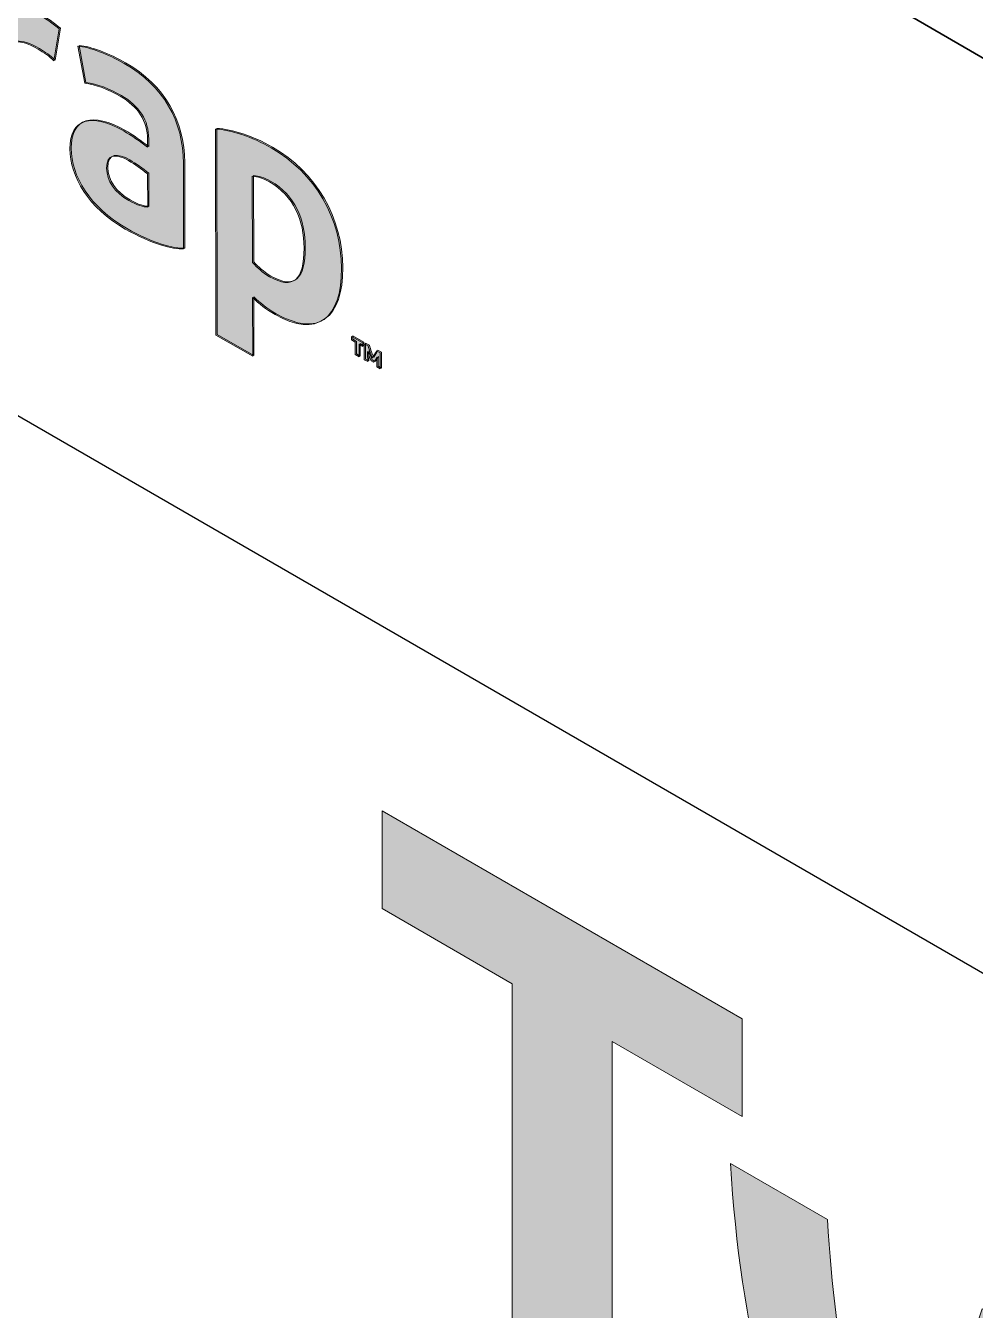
# Model space of a CAD drawing. Header units: inches. Extents: x -17.6 to 82.3, y -15.1 to 23.2.
# Drawn here: x 70.075 to 70.445, y 9.681 to 10.182 of the extents above; entities that cross this region are included whole.
import ezdxf

# ---------------------------------------------------------------- set-up
doc = ezdxf.new("R2010")
doc.units = ezdxf.units.IN
doc.header["$MEASUREMENT"] = 0
for name, color, linetype, lineweight in [('G-ANNO-TTLB', 7, 'Continuous', 0), ('TYVEK', 7, 'Continuous', 0), ('X-REF - TRACED', 7, 'Continuous', 0)]:
    doc.layers.add(name, color=color, linetype=linetype, lineweight=lineweight)

# ---------------------------------------------------------------- blocks, each defined once
blk = doc.blocks.new('Block_237')
at = {"layer": 'TYVEK', "true_color": 0x000000, "transparency": 33554687}
h = blk.add_hatch(color=18, dxfattribs=at)
h.dxf.hatch_style = 2
edge = h.paths.add_edge_path()
edge.add_spline(control_points=[(70.07913, 10.18725), (70.08289, 10.18509), (70.08645, 10.18257), (70.08854, 10.18077), (70.08854, 10.18077), (70.08648, 10.16836), (70.08648, 10.16836), (70.0847, 10.1701), (70.08251, 10.1716), (70.08032, 10.17286), (70.07645, 10.17508), (70.07384, 10.17573), (70.07165, 10.17579), (70.07165, 10.17579), (70.07177, 10.12858), (70.07177, 10.12858), (70.07177, 10.12858), (70.05736, 10.13686), (70.05736, 10.13686), (70.05736, 10.13686), (70.05722, 10.19454), (70.05722, 10.19454), (70.06285, 10.19455), (70.07161, 10.19156), (70.07913, 10.18725)], knot_values=[0, 0, 0, 0, 1, 1, 1, 2, 2, 2, 3, 3, 3, 4, 4, 4, 5, 5, 5, 6, 6, 6, 7, 7, 7, 8, 8, 8, 8], degree=3, periodic=0)
h = blk.add_hatch(color=18, dxfattribs=at)
h.dxf.hatch_style = 2
edge = h.paths.add_edge_path()
edge.add_spline(control_points=[(70.12302, 10.11131), (70.12302, 10.11131), (70.12299, 10.12419), (70.12299, 10.12419), (70.12058, 10.12617), (70.11807, 10.12797), (70.11557, 10.12941), (70.11076, 10.13217), (70.10701, 10.13216), (70.10702, 10.1265), (70.10704, 10.12144), (70.11018, 10.117), (70.11571, 10.11382), (70.11884, 10.11202), (70.12145, 10.11124), (70.12302, 10.11131)], knot_values=[0, 0, 0, 0, 1, 1, 1, 2, 2, 2, 3, 3, 3, 4, 4, 4, 5, 5, 5, 5], degree=3, periodic=0)
edge = h.paths.add_edge_path()
edge.add_spline(control_points=[(70.11428, 10.10274), (70.09997, 10.11095), (70.09274, 10.12316), (70.09272, 10.13399), (70.09269, 10.14592), (70.10113, 10.14804), (70.11366, 10.14097), (70.11659, 10.13929), (70.12035, 10.13665), (70.12296, 10.13467), (70.12296, 10.13467), (70.12295, 10.13756), (70.12295, 10.13756), (70.12293, 10.14491), (70.11927, 10.1505), (70.11227, 10.15451), (70.10768, 10.15715), (70.10277, 10.15913), (70.09849, 10.15954), (70.09849, 10.15954), (70.09585, 10.17404), (70.09585, 10.17404), (70.10034, 10.17363), (70.10754, 10.17094), (70.11391, 10.16728), (70.12926, 10.15847), (70.13691, 10.1447), (70.13695, 10.12844), (70.13695, 10.12844), (70.13703, 10.09496), (70.13703, 10.09496), (70.13276, 10.09489), (70.12472, 10.09674), (70.11428, 10.10274)], knot_values=[0, 0, 0, 0, 1, 1, 1, 2, 2, 2, 3, 3, 3, 4, 4, 4, 5, 5, 5, 6, 6, 6, 7, 7, 7, 8, 8, 8, 9, 9, 9, 10, 10, 10, 11, 11, 11, 11], degree=3, periodic=0)
h = blk.add_hatch(color=18, dxfattribs=at)
h.dxf.hatch_style = 2
edge = h.paths.add_edge_path()
edge.add_spline(control_points=[(70.17053, 10.08415), (70.17973, 10.07887), (70.18399, 10.08292), (70.18396, 10.09532), (70.18393, 10.10616), (70.17995, 10.11566), (70.17044, 10.12112), (70.16783, 10.12262), (70.16595, 10.12309), (70.16376, 10.12339), (70.16376, 10.12339), (70.16385, 10.08967), (70.16385, 10.08967), (70.16583, 10.08757), (70.16751, 10.08589), (70.17053, 10.08415)], knot_values=[0, 0, 0, 0, 1, 1, 1, 2, 2, 2, 3, 3, 3, 4, 4, 4, 5, 5, 5, 5], degree=3, periodic=0)
edge = h.paths.add_edge_path()
edge.add_spline(control_points=[(70.17266, 10.06946), (70.169, 10.07156), (70.16649, 10.07348), (70.16388, 10.07606), (70.16388, 10.07606), (70.16394, 10.05318), (70.16394, 10.05318), (70.16394, 10.05318), (70.14963, 10.0614), (70.14963, 10.0614), (70.14963, 10.0614), (70.14943, 10.14172), (70.14943, 10.14172), (70.15538, 10.14143), (70.16373, 10.13868), (70.17114, 10.13443), (70.18827, 10.12459), (70.19853, 10.10668), (70.19858, 10.08741), (70.19863, 10.06766), (70.18895, 10.06011), (70.17266, 10.06946)], knot_values=[0, 0, 0, 0, 1, 1, 1, 2, 2, 2, 3, 3, 3, 4, 4, 4, 5, 5, 5, 6, 6, 6, 7, 7, 7, 7], degree=3, periodic=0)
h = blk.add_hatch(color=18, dxfattribs=at)
h.dxf.hatch_style = 2
edge = h.paths.add_edge_path()
edge.add_spline(control_points=[(70.20892, 10.05714), (70.20946, 10.05537), (70.20996, 10.05402), (70.2106, 10.05257), (70.21121, 10.0533), (70.21164, 10.05411), (70.21216, 10.05529), (70.21216, 10.05529), (70.21366, 10.05443), (70.21366, 10.05443), (70.21366, 10.05443), (70.21368, 10.0482), (70.21368, 10.0482), (70.21368, 10.0482), (70.21237, 10.04895), (70.21237, 10.04895), (70.21237, 10.04895), (70.21236, 10.05182), (70.21236, 10.05182), (70.21236, 10.05182), (70.21242, 10.05275), (70.21242, 10.05275), (70.212, 10.05206), (70.2115, 10.05136), (70.21107, 10.05083), (70.21107, 10.05083), (70.21007, 10.05141), (70.21007, 10.05141), (70.20961, 10.05247), (70.20911, 10.05376), (70.20867, 10.05496), (70.20867, 10.05496), (70.20874, 10.0539), (70.20874, 10.0539), (70.20874, 10.0539), (70.20874, 10.05103), (70.20874, 10.05103), (70.20874, 10.05103), (70.20744, 10.05178), (70.20744, 10.05178), (70.20744, 10.05178), (70.20742, 10.05801), (70.20742, 10.05801), (70.20742, 10.05801), (70.20892, 10.05714), (70.20892, 10.05714)], knot_values=[0, 0, 0, 0, 1, 1, 1, 2, 2, 2, 3, 3, 3, 4, 4, 4, 5, 5, 5, 6, 6, 6, 7, 7, 7, 8, 8, 8, 9, 9, 9, 10, 10, 10, 11, 11, 11, 12, 12, 12, 13, 13, 13, 14, 14, 14, 15, 15, 15, 15], degree=3, periodic=0)
edge = h.paths.add_edge_path()
edge.add_spline(control_points=[(70.20392, 10.05864), (70.20392, 10.05864), (70.20246, 10.05948), (70.20246, 10.05948), (70.20246, 10.05948), (70.20246, 10.06086), (70.20246, 10.06086), (70.20246, 10.06086), (70.20682, 10.05835), (70.20682, 10.05835), (70.20682, 10.05835), (70.20683, 10.05697), (70.20683, 10.05697), (70.20683, 10.05697), (70.20537, 10.05781), (70.20537, 10.05781), (70.20537, 10.05781), (70.20538, 10.05296), (70.20538, 10.05296), (70.20538, 10.05296), (70.20393, 10.0538), (70.20393, 10.0538), (70.20393, 10.0538), (70.20392, 10.05864), (70.20392, 10.05864)], knot_values=[0, 0, 0, 0, 1, 1, 1, 2, 2, 2, 3, 3, 3, 4, 4, 4, 5, 5, 5, 6, 6, 6, 7, 7, 7, 8, 8, 8, 8], degree=3, periodic=0)
at = {"layer": 'TYVEK'}
for points, knots in [([(70.07913, 10.18725), (70.08289, 10.18509), (70.08645, 10.18257), (70.08854, 10.18077), (70.08854, 10.18077), (70.08648, 10.16836), (70.08648, 10.16836), (70.0847, 10.1701), (70.08251, 10.1716), (70.08032, 10.17286), (70.07645, 10.17508), (70.07384, 10.17573), (70.07165, 10.17579), (70.07165, 10.17579), (70.07177, 10.12858), (70.07177, 10.12858), (70.07177, 10.12858), (70.05736, 10.13686), (70.05736, 10.13686), (70.05736, 10.13686), (70.05722, 10.19454), (70.05722, 10.19454), (70.06285, 10.19455), (70.07161, 10.19156), (70.07913, 10.18725)], [0, 0, 0, 0, 1, 1, 1, 2, 2, 2, 3, 3, 3, 4, 4, 4, 5, 5, 5, 6, 6, 6, 7, 7, 7, 8, 8, 8, 8]), ([(70.11428, 10.10274), (70.09997, 10.11095), (70.09274, 10.12316), (70.09272, 10.13399), (70.09269, 10.14592), (70.10113, 10.14804), (70.11366, 10.14097), (70.11659, 10.13929), (70.12035, 10.13665), (70.12296, 10.13467), (70.12296, 10.13467), (70.12295, 10.13756), (70.12295, 10.13756), (70.12293, 10.14491), (70.11927, 10.1505), (70.11227, 10.15451), (70.10768, 10.15715), (70.10277, 10.15913), (70.09849, 10.15954), (70.09849, 10.15954), (70.09585, 10.17404), (70.09585, 10.17404), (70.10034, 10.17363), (70.10754, 10.17094), (70.11391, 10.16728), (70.12926, 10.15847), (70.13691, 10.1447), (70.13695, 10.12844), (70.13695, 10.12844), (70.13703, 10.09496), (70.13703, 10.09496), (70.13276, 10.09489), (70.12472, 10.09674), (70.11428, 10.10274)], [0, 0, 0, 0, 1, 1, 1, 2, 2, 2, 3, 3, 3, 4, 4, 4, 5, 5, 5, 6, 6, 6, 7, 7, 7, 8, 8, 8, 9, 9, 9, 10, 10, 10, 11, 11, 11, 11]), ([(70.17266, 10.06946), (70.169, 10.07156), (70.16649, 10.07348), (70.16388, 10.07606), (70.16388, 10.07606), (70.16394, 10.05318), (70.16394, 10.05318), (70.16394, 10.05318), (70.14963, 10.0614), (70.14963, 10.0614), (70.14963, 10.0614), (70.14943, 10.14172), (70.14943, 10.14172), (70.15538, 10.14143), (70.16373, 10.13868), (70.17114, 10.13443), (70.18827, 10.12459), (70.19853, 10.10668), (70.19858, 10.08741), (70.19863, 10.06766), (70.18895, 10.06011), (70.17266, 10.06946)], [0, 0, 0, 0, 1, 1, 1, 2, 2, 2, 3, 3, 3, 4, 4, 4, 5, 5, 5, 6, 6, 6, 7, 7, 7, 7]), ([(70.12302, 10.11131), (70.12302, 10.11131), (70.12299, 10.12419), (70.12299, 10.12419), (70.12058, 10.12617), (70.11807, 10.12797), (70.11557, 10.12941), (70.11076, 10.13217), (70.10701, 10.13216), (70.10702, 10.1265), (70.10704, 10.12144), (70.11018, 10.117), (70.11571, 10.11382), (70.11884, 10.11202), (70.12145, 10.11124), (70.12302, 10.11131)], [0, 0, 0, 0, 1, 1, 1, 2, 2, 2, 3, 3, 3, 4, 4, 4, 5, 5, 5, 5]), ([(70.17053, 10.08415), (70.17973, 10.07887), (70.18399, 10.08292), (70.18396, 10.09532), (70.18393, 10.10616), (70.17995, 10.11566), (70.17044, 10.12112), (70.16783, 10.12262), (70.16595, 10.12309), (70.16376, 10.12339), (70.16376, 10.12339), (70.16385, 10.08967), (70.16385, 10.08967), (70.16583, 10.08757), (70.16751, 10.08589), (70.17053, 10.08415)], [0, 0, 0, 0, 1, 1, 1, 2, 2, 2, 3, 3, 3, 4, 4, 4, 5, 5, 5, 5]), ([(70.20392, 10.05864), (70.20392, 10.05864), (70.20246, 10.05948), (70.20246, 10.05948), (70.20246, 10.05948), (70.20246, 10.06086), (70.20246, 10.06086), (70.20246, 10.06086), (70.20682, 10.05835), (70.20682, 10.05835), (70.20682, 10.05835), (70.20683, 10.05697), (70.20683, 10.05697), (70.20683, 10.05697), (70.20537, 10.05781), (70.20537, 10.05781), (70.20537, 10.05781), (70.20538, 10.05296), (70.20538, 10.05296), (70.20538, 10.05296), (70.20393, 10.0538), (70.20393, 10.0538), (70.20393, 10.0538), (70.20392, 10.05864), (70.20392, 10.05864)], [0, 0, 0, 0, 1, 1, 1, 2, 2, 2, 3, 3, 3, 4, 4, 4, 5, 5, 5, 6, 6, 6, 7, 7, 7, 8, 8, 8, 8]), ([(70.20892, 10.05714), (70.20946, 10.05537), (70.20996, 10.05402), (70.2106, 10.05257), (70.21121, 10.0533), (70.21164, 10.05411), (70.21216, 10.05529), (70.21216, 10.05529), (70.21366, 10.05443), (70.21366, 10.05443), (70.21366, 10.05443), (70.21368, 10.0482), (70.21368, 10.0482), (70.21368, 10.0482), (70.21237, 10.04895), (70.21237, 10.04895), (70.21237, 10.04895), (70.21236, 10.05182), (70.21236, 10.05182), (70.21236, 10.05182), (70.21242, 10.05275), (70.21242, 10.05275), (70.212, 10.05206), (70.2115, 10.05136), (70.21107, 10.05083), (70.21107, 10.05083), (70.21007, 10.05141), (70.21007, 10.05141), (70.20961, 10.05247), (70.20911, 10.05376), (70.20867, 10.05496), (70.20867, 10.05496), (70.20874, 10.0539), (70.20874, 10.0539), (70.20874, 10.0539), (70.20874, 10.05103), (70.20874, 10.05103), (70.20874, 10.05103), (70.20744, 10.05178), (70.20744, 10.05178), (70.20744, 10.05178), (70.20742, 10.05801), (70.20742, 10.05801), (70.20742, 10.05801), (70.20892, 10.05714), (70.20892, 10.05714)], [0, 0, 0, 0, 1, 1, 1, 2, 2, 2, 3, 3, 3, 4, 4, 4, 5, 5, 5, 6, 6, 6, 7, 7, 7, 8, 8, 8, 9, 9, 9, 10, 10, 10, 11, 11, 11, 12, 12, 12, 13, 13, 13, 14, 14, 14, 15, 15, 15, 15])]:
    blk.add_open_spline(points, degree=3, knots=knots, dxfattribs=at)
blk = doc.blocks.new('Block_236')
at = {"layer": 'TYVEK'}
blk.add_blockref('Block_237', (0, 0), dxfattribs=at)
blk = doc.blocks.new('Block_246')
at = {"layer": 'TYVEK', "true_color": 0x000000, "transparency": 33554687}
h = blk.add_hatch(color=18, dxfattribs=at)
h.dxf.hatch_style = 2
edge = h.paths.add_edge_path()
edge.add_spline(control_points=[(70.07865, 10.18698), (70.08241, 10.18482), (70.08596, 10.1823), (70.08805, 10.1805), (70.08805, 10.1805), (70.08599, 10.16809), (70.08599, 10.16809), (70.08422, 10.16983), (70.08202, 10.17133), (70.07983, 10.17259), (70.07596, 10.17481), (70.07336, 10.17546), (70.07117, 10.17552), (70.07117, 10.17552), (70.07128, 10.12831), (70.07128, 10.12831), (70.07128, 10.12831), (70.05687, 10.13659), (70.05687, 10.13659), (70.05687, 10.13659), (70.05673, 10.19427), (70.05673, 10.19427), (70.06236, 10.19428), (70.07113, 10.19129), (70.07865, 10.18698)], knot_values=[0, 0, 0, 0, 1, 1, 1, 2, 2, 2, 3, 3, 3, 4, 4, 4, 5, 5, 5, 6, 6, 6, 7, 7, 7, 8, 8, 8, 8], degree=3, periodic=0)
h = blk.add_hatch(color=18, dxfattribs=at)
h.dxf.hatch_style = 2
edge = h.paths.add_edge_path()
edge.add_spline(control_points=[(70.12253, 10.11104), (70.12253, 10.11104), (70.1225, 10.12392), (70.1225, 10.12392), (70.12009, 10.1259), (70.11759, 10.1277), (70.11508, 10.12914), (70.11028, 10.1319), (70.10652, 10.13189), (70.10654, 10.12623), (70.10655, 10.12117), (70.10969, 10.11672), (70.11522, 10.11355), (70.11836, 10.11175), (70.12097, 10.11097), (70.12253, 10.11104)], knot_values=[0, 0, 0, 0, 1, 1, 1, 2, 2, 2, 3, 3, 3, 4, 4, 4, 5, 5, 5, 5], degree=3, periodic=0)
edge = h.paths.add_edge_path()
edge.add_spline(control_points=[(70.11379, 10.10246), (70.09948, 10.11068), (70.09226, 10.12288), (70.09223, 10.13372), (70.0922, 10.14564), (70.10064, 10.14777), (70.11318, 10.1407), (70.1161, 10.13902), (70.11986, 10.13638), (70.12247, 10.1344), (70.12247, 10.1344), (70.12247, 10.13729), (70.12247, 10.13729), (70.12245, 10.14463), (70.11878, 10.15022), (70.11179, 10.15424), (70.10719, 10.15688), (70.10228, 10.15885), (70.09801, 10.15927), (70.09801, 10.15927), (70.09537, 10.17377), (70.09537, 10.17377), (70.09985, 10.17336), (70.10705, 10.17067), (70.11342, 10.16701), (70.12878, 10.1582), (70.13642, 10.14443), (70.13646, 10.12817), (70.13646, 10.12817), (70.13654, 10.09469), (70.13654, 10.09469), (70.13227, 10.09462), (70.12423, 10.09647), (70.11379, 10.10246)], knot_values=[0, 0, 0, 0, 1, 1, 1, 2, 2, 2, 3, 3, 3, 4, 4, 4, 5, 5, 5, 6, 6, 6, 7, 7, 7, 8, 8, 8, 9, 9, 9, 10, 10, 10, 11, 11, 11, 11], degree=3, periodic=0)
h = blk.add_hatch(color=18, dxfattribs=at)
h.dxf.hatch_style = 2
edge = h.paths.add_edge_path()
edge.add_spline(control_points=[(70.17005, 10.08388), (70.17924, 10.0786), (70.1835, 10.08264), (70.18347, 10.09505), (70.18345, 10.10588), (70.17946, 10.11539), (70.16996, 10.12084), (70.16735, 10.12234), (70.16547, 10.12282), (70.16328, 10.12312), (70.16328, 10.12312), (70.16336, 10.0894), (70.16336, 10.0894), (70.16535, 10.0873), (70.16702, 10.08561), (70.17005, 10.08388)], knot_values=[0, 0, 0, 0, 1, 1, 1, 2, 2, 2, 3, 3, 3, 4, 4, 4, 5, 5, 5, 5], degree=3, periodic=0)
edge = h.paths.add_edge_path()
edge.add_spline(control_points=[(70.17217, 10.06919), (70.16851, 10.07129), (70.16601, 10.07321), (70.16339, 10.07579), (70.16339, 10.07579), (70.16345, 10.05291), (70.16345, 10.05291), (70.16345, 10.05291), (70.14914, 10.06112), (70.14914, 10.06112), (70.14914, 10.06112), (70.14894, 10.14145), (70.14894, 10.14145), (70.15489, 10.14116), (70.16324, 10.13841), (70.17065, 10.13415), (70.18778, 10.12432), (70.19805, 10.1064), (70.19809, 10.08714), (70.19814, 10.06739), (70.18846, 10.05984), (70.17217, 10.06919)], knot_values=[0, 0, 0, 0, 1, 1, 1, 2, 2, 2, 3, 3, 3, 4, 4, 4, 5, 5, 5, 6, 6, 6, 7, 7, 7, 7], degree=3, periodic=0)
h = blk.add_hatch(color=18, dxfattribs=at)
h.dxf.hatch_style = 2
edge = h.paths.add_edge_path()
edge.add_spline(control_points=[(70.20844, 10.05687), (70.20897, 10.05509), (70.20948, 10.05374), (70.21011, 10.0523), (70.21072, 10.05303), (70.21116, 10.05384), (70.21167, 10.05502), (70.21167, 10.05502), (70.21317, 10.05415), (70.21317, 10.05415), (70.21317, 10.05415), (70.21319, 10.04793), (70.21319, 10.04793), (70.21319, 10.04793), (70.21188, 10.04868), (70.21188, 10.04868), (70.21188, 10.04868), (70.21187, 10.05155), (70.21187, 10.05155), (70.21187, 10.05155), (70.21193, 10.05248), (70.21193, 10.05248), (70.21152, 10.05179), (70.21102, 10.05109), (70.21058, 10.05056), (70.21058, 10.05056), (70.20958, 10.05113), (70.20958, 10.05113), (70.20913, 10.0522), (70.20862, 10.05349), (70.20818, 10.05469), (70.20818, 10.05469), (70.20825, 10.05363), (70.20825, 10.05363), (70.20825, 10.05363), (70.20826, 10.05076), (70.20826, 10.05076), (70.20826, 10.05076), (70.20695, 10.05151), (70.20695, 10.05151), (70.20695, 10.05151), (70.20693, 10.05774), (70.20693, 10.05774), (70.20693, 10.05774), (70.20844, 10.05687), (70.20844, 10.05687)], knot_values=[0, 0, 0, 0, 1, 1, 1, 2, 2, 2, 3, 3, 3, 4, 4, 4, 5, 5, 5, 6, 6, 6, 7, 7, 7, 8, 8, 8, 9, 9, 9, 10, 10, 10, 11, 11, 11, 12, 12, 12, 13, 13, 13, 14, 14, 14, 15, 15, 15, 15], degree=3, periodic=0)
edge = h.paths.add_edge_path()
edge.add_spline(control_points=[(70.20343, 10.05837), (70.20343, 10.05837), (70.20197, 10.05921), (70.20197, 10.05921), (70.20197, 10.05921), (70.20197, 10.06058), (70.20197, 10.06058), (70.20197, 10.06058), (70.20634, 10.05808), (70.20634, 10.05808), (70.20634, 10.05808), (70.20634, 10.0567), (70.20634, 10.0567), (70.20634, 10.0567), (70.20488, 10.05753), (70.20488, 10.05753), (70.20488, 10.05753), (70.20489, 10.05269), (70.20489, 10.05269), (70.20489, 10.05269), (70.20344, 10.05352), (70.20344, 10.05352), (70.20344, 10.05352), (70.20343, 10.05837), (70.20343, 10.05837)], knot_values=[0, 0, 0, 0, 1, 1, 1, 2, 2, 2, 3, 3, 3, 4, 4, 4, 5, 5, 5, 6, 6, 6, 7, 7, 7, 8, 8, 8, 8], degree=3, periodic=0)
at = {"layer": 'TYVEK'}
for points, knots in [([(70.07865, 10.18698), (70.08241, 10.18482), (70.08596, 10.1823), (70.08805, 10.1805), (70.08805, 10.1805), (70.08599, 10.16809), (70.08599, 10.16809), (70.08422, 10.16983), (70.08202, 10.17133), (70.07983, 10.17259), (70.07596, 10.17481), (70.07336, 10.17546), (70.07117, 10.17552), (70.07117, 10.17552), (70.07128, 10.12831), (70.07128, 10.12831), (70.07128, 10.12831), (70.05687, 10.13659), (70.05687, 10.13659), (70.05687, 10.13659), (70.05673, 10.19427), (70.05673, 10.19427), (70.06236, 10.19428), (70.07113, 10.19129), (70.07865, 10.18698)], [0, 0, 0, 0, 1, 1, 1, 2, 2, 2, 3, 3, 3, 4, 4, 4, 5, 5, 5, 6, 6, 6, 7, 7, 7, 8, 8, 8, 8]), ([(70.11379, 10.10246), (70.09948, 10.11068), (70.09226, 10.12288), (70.09223, 10.13372), (70.0922, 10.14564), (70.10064, 10.14777), (70.11318, 10.1407), (70.1161, 10.13902), (70.11986, 10.13638), (70.12247, 10.1344), (70.12247, 10.1344), (70.12247, 10.13729), (70.12247, 10.13729), (70.12245, 10.14463), (70.11878, 10.15022), (70.11179, 10.15424), (70.10719, 10.15688), (70.10228, 10.15885), (70.09801, 10.15927), (70.09801, 10.15927), (70.09537, 10.17377), (70.09537, 10.17377), (70.09985, 10.17336), (70.10705, 10.17067), (70.11342, 10.16701), (70.12878, 10.1582), (70.13642, 10.14443), (70.13646, 10.12817), (70.13646, 10.12817), (70.13654, 10.09469), (70.13654, 10.09469), (70.13227, 10.09462), (70.12423, 10.09647), (70.11379, 10.10246)], [0, 0, 0, 0, 1, 1, 1, 2, 2, 2, 3, 3, 3, 4, 4, 4, 5, 5, 5, 6, 6, 6, 7, 7, 7, 8, 8, 8, 9, 9, 9, 10, 10, 10, 11, 11, 11, 11]), ([(70.17217, 10.06919), (70.16851, 10.07129), (70.16601, 10.07321), (70.16339, 10.07579), (70.16339, 10.07579), (70.16345, 10.05291), (70.16345, 10.05291), (70.16345, 10.05291), (70.14914, 10.06112), (70.14914, 10.06112), (70.14914, 10.06112), (70.14894, 10.14145), (70.14894, 10.14145), (70.15489, 10.14116), (70.16324, 10.13841), (70.17065, 10.13415), (70.18778, 10.12432), (70.19805, 10.1064), (70.19809, 10.08714), (70.19814, 10.06739), (70.18846, 10.05984), (70.17217, 10.06919)], [0, 0, 0, 0, 1, 1, 1, 2, 2, 2, 3, 3, 3, 4, 4, 4, 5, 5, 5, 6, 6, 6, 7, 7, 7, 7]), ([(70.12253, 10.11104), (70.12253, 10.11104), (70.1225, 10.12392), (70.1225, 10.12392), (70.12009, 10.1259), (70.11759, 10.1277), (70.11508, 10.12914), (70.11028, 10.1319), (70.10652, 10.13189), (70.10654, 10.12623), (70.10655, 10.12117), (70.10969, 10.11672), (70.11522, 10.11355), (70.11836, 10.11175), (70.12097, 10.11097), (70.12253, 10.11104)], [0, 0, 0, 0, 1, 1, 1, 2, 2, 2, 3, 3, 3, 4, 4, 4, 5, 5, 5, 5]), ([(70.17005, 10.08388), (70.17924, 10.0786), (70.1835, 10.08264), (70.18347, 10.09505), (70.18345, 10.10588), (70.17946, 10.11539), (70.16996, 10.12084), (70.16735, 10.12234), (70.16547, 10.12282), (70.16328, 10.12312), (70.16328, 10.12312), (70.16336, 10.0894), (70.16336, 10.0894), (70.16535, 10.0873), (70.16702, 10.08561), (70.17005, 10.08388)], [0, 0, 0, 0, 1, 1, 1, 2, 2, 2, 3, 3, 3, 4, 4, 4, 5, 5, 5, 5]), ([(70.20343, 10.05837), (70.20343, 10.05837), (70.20197, 10.05921), (70.20197, 10.05921), (70.20197, 10.05921), (70.20197, 10.06058), (70.20197, 10.06058), (70.20197, 10.06058), (70.20634, 10.05808), (70.20634, 10.05808), (70.20634, 10.05808), (70.20634, 10.0567), (70.20634, 10.0567), (70.20634, 10.0567), (70.20488, 10.05753), (70.20488, 10.05753), (70.20488, 10.05753), (70.20489, 10.05269), (70.20489, 10.05269), (70.20489, 10.05269), (70.20344, 10.05352), (70.20344, 10.05352), (70.20344, 10.05352), (70.20343, 10.05837), (70.20343, 10.05837)], [0, 0, 0, 0, 1, 1, 1, 2, 2, 2, 3, 3, 3, 4, 4, 4, 5, 5, 5, 6, 6, 6, 7, 7, 7, 8, 8, 8, 8]), ([(70.20844, 10.05687), (70.20897, 10.05509), (70.20948, 10.05374), (70.21011, 10.0523), (70.21072, 10.05303), (70.21116, 10.05384), (70.21167, 10.05502), (70.21167, 10.05502), (70.21317, 10.05415), (70.21317, 10.05415), (70.21317, 10.05415), (70.21319, 10.04793), (70.21319, 10.04793), (70.21319, 10.04793), (70.21188, 10.04868), (70.21188, 10.04868), (70.21188, 10.04868), (70.21187, 10.05155), (70.21187, 10.05155), (70.21187, 10.05155), (70.21193, 10.05248), (70.21193, 10.05248), (70.21152, 10.05179), (70.21102, 10.05109), (70.21058, 10.05056), (70.21058, 10.05056), (70.20958, 10.05113), (70.20958, 10.05113), (70.20913, 10.0522), (70.20862, 10.05349), (70.20818, 10.05469), (70.20818, 10.05469), (70.20825, 10.05363), (70.20825, 10.05363), (70.20825, 10.05363), (70.20826, 10.05076), (70.20826, 10.05076), (70.20826, 10.05076), (70.20695, 10.05151), (70.20695, 10.05151), (70.20695, 10.05151), (70.20693, 10.05774), (70.20693, 10.05774), (70.20693, 10.05774), (70.20844, 10.05687), (70.20844, 10.05687)], [0, 0, 0, 0, 1, 1, 1, 2, 2, 2, 3, 3, 3, 4, 4, 4, 5, 5, 5, 6, 6, 6, 7, 7, 7, 8, 8, 8, 9, 9, 9, 10, 10, 10, 11, 11, 11, 12, 12, 12, 13, 13, 13, 14, 14, 14, 15, 15, 15, 15])]:
    blk.add_open_spline(points, degree=3, knots=knots, dxfattribs=at)
blk = doc.blocks.new('Block_245')
at = {"layer": 'TYVEK'}
blk.add_blockref('Block_246', (0, 0), dxfattribs=at)
blk = doc.blocks.new('Block_252')
at = {"layer": 'TYVEK', "color": 1, "lineweight": 25, "true_color": 0xff0000}
blk.add_line((70.47755, 10.15202), (70.37569, 10.21112), dxfattribs=at)
blk = doc.blocks.new('Block_410')
at = {"layer": 'X-REF - TRACED', "true_color": 0x848484, "transparency": 33554687}
h = blk.add_hatch(color=252, dxfattribs=at)
h.dxf.hatch_style = 2
h.paths.add_polyline_path([(70.35417, 9.79459), (70.21387, 9.87559), (70.21387, 9.83749), (70.26454, 9.80823), (70.26454, 9.62774), (70.3035, 9.60524), (70.3035, 9.78574), (70.35417, 9.75649)])
at = {"layer": 'X-REF - TRACED'}
blk.add_lwpolyline([(70.35417, 9.79459), (70.21387, 9.87559), (70.21387, 9.83749), (70.26454, 9.80823), (70.26454, 9.62774), (70.3035, 9.60524), (70.3035, 9.78574), (70.35417, 9.75649)], close=True, dxfattribs=at)
blk = doc.blocks.new('Block_409')
at = {"layer": 'X-REF - TRACED', "true_color": 0x848484, "transparency": 33554687}
h = blk.add_hatch(color=252, dxfattribs=at)
h.dxf.hatch_style = 2
edge = h.paths.add_edge_path()
edge.add_spline(control_points=[(70.44776, 9.68153), (70.44776, 9.68153), (70.41402, 9.58089), (70.41402, 9.58089), (70.39967, 9.62298), (70.39034, 9.6637), (70.38747, 9.71634), (70.38747, 9.71634), (70.34961, 9.7382), (70.34961, 9.7382), (70.3537, 9.67307), (70.36595, 9.62571), (70.39538, 9.5522), (70.39538, 9.5522), (70.40294, 9.54783), (70.40294, 9.54783), (70.40294, 9.54783), (70.38366, 9.49031), (70.38366, 9.49031), (70.38366, 9.49031), (70.42125, 9.4686), (70.42125, 9.4686), (70.42125, 9.4686), (70.48535, 9.65983), (70.48535, 9.65983), (70.48535, 9.65983), (70.44776, 9.68153), (70.44776, 9.68153)], knot_values=[0, 0, 0, 0, 1, 1, 1, 2, 2, 2, 3, 3, 3, 4, 4, 4, 5, 5, 5, 6, 6, 6, 7, 7, 7, 8, 8, 8, 9, 9, 9, 9], degree=3, periodic=0)
at = {"layer": 'X-REF - TRACED'}
blk.add_open_spline([(70.44776, 9.68153), (70.44776, 9.68153), (70.41402, 9.58089), (70.41402, 9.58089), (70.39967, 9.62298), (70.39034, 9.6637), (70.38747, 9.71634), (70.38747, 9.71634), (70.34961, 9.7382), (70.34961, 9.7382), (70.3537, 9.67307), (70.36595, 9.62571), (70.39538, 9.5522), (70.39538, 9.5522), (70.40294, 9.54783), (70.40294, 9.54783), (70.40294, 9.54783), (70.38366, 9.49031), (70.38366, 9.49031), (70.38366, 9.49031), (70.42125, 9.4686), (70.42125, 9.4686), (70.42125, 9.4686), (70.48535, 9.65983), (70.48535, 9.65983), (70.48535, 9.65983), (70.44776, 9.68153), (70.44776, 9.68153)], degree=3, knots=[0, 0, 0, 0, 1, 1, 1, 2, 2, 2, 3, 3, 3, 4, 4, 4, 5, 5, 5, 6, 6, 6, 7, 7, 7, 8, 8, 8, 9, 9, 9, 9], dxfattribs=at)
blk.add_blockref('Block_410', (0, 0), dxfattribs=at)
blk = doc.blocks.new('Block_408')
at = {"layer": 'X-REF - TRACED'}
blk.add_blockref('Block_409', (0, 0), dxfattribs=at)
blk = doc.blocks.new('Block_407')
at = {"layer": 'X-REF - TRACED'}
blk.add_blockref('Block_408', (0, 0), dxfattribs=at)
blk = doc.blocks.new('Block_406')
at = {"layer": 'X-REF - TRACED'}
blk.add_blockref('Block_407', (0, 0), dxfattribs=at)

msp = doc.modelspace()

# ---------------------------------------------------------------- hatches: boundary and pattern name
at = {"layer": 'G-ANNO-TTLB', "true_color": 0xff00ff, "transparency": 33554687}
h = msp.add_hatch(color=6, dxfattribs=at)
edge = h.paths.add_edge_path()
edge.add_spline(control_points=[(77.90202, -11.06099), (77.90202, -11.06099), (37.21427, -11.06099), (37.21427, -11.06099), (37.21427, -11.06099), (37.21427, 23.06401), (37.21427, 23.06401), (37.21427, 23.06401), (77.90202, 23.06401), (77.90202, 23.06401), (77.90202, 23.06401), (77.90202, -11.06099), (77.90202, -11.06099)], knot_values=[0, 0, 0, 0, 1, 1, 1, 2, 2, 2, 3, 3, 3, 4, 4, 4, 4], degree=3, periodic=0)
edge = h.paths.add_edge_path()
edge.add_spline(control_points=[(37.33927, 22.93901), (37.33927, 22.93901), (37.33927, -10.93599), (37.33927, -10.93599), (37.33927, -10.93599), (77.77702, -10.93599), (77.77702, -10.93599), (77.77702, -10.93599), (77.77702, 22.93901), (77.77702, 22.93901), (77.77702, 22.93901), (37.33927, 22.93901), (37.33927, 22.93901)], knot_values=[0, 0, 0, 0, 1, 1, 1, 2, 2, 2, 3, 3, 3, 4, 4, 4, 4], degree=3, periodic=0)
edge.add_line((37.33927, 22.93901), (37.33927, 22.93901))

# ---------------------------------------------------------------- linework, layer by layer
at = {"layer": 'G-ANNO-TTLB'}
for points in [[(77.90202, -11.06099), (77.90202, -11.06099), (37.21427, -11.06099), (37.21427, -11.06099), (37.21427, -11.06099), (37.21427, 23.06401), (37.21427, 23.06401), (37.21427, 23.06401), (77.90202, 23.06401), (77.90202, 23.06401), (77.90202, 23.06401), (77.90202, -11.06099), (77.90202, -11.06099)], [(37.33927, 22.93901), (37.33927, 22.93901), (37.33927, -10.93599), (37.33927, -10.93599), (37.33927, -10.93599), (77.77702, -10.93599), (77.77702, -10.93599), (77.77702, -10.93599), (77.77702, 22.93901), (77.77702, 22.93901), (77.77702, 22.93901), (37.33927, 22.93901), (37.33927, 22.93901)]]:
    msp.add_open_spline(points, degree=3, knots=[0, 0, 0, 0, 1, 1, 1, 2, 2, 2, 3, 3, 3, 4, 4, 4, 4], dxfattribs=at)
at = {"layer": 'TYVEK', "color": 4, "lineweight": 25, "true_color": 0x00ffff}
msp.add_line((69.70756, 10.59877), (71.76848, 9.40301), dxfattribs=at)
msp.add_open_spline([(71.76915, 9.06452), (71.74447, 9.06863), (71.71976, 9.07727), (71.69607, 9.09097), (71.69607, 9.09097), (69.70061, 10.24436), (69.70061, 10.24436)], degree=3, knots=[0, 0, 0, 0, 1, 1, 1, 2, 2, 2, 2], dxfattribs=at)

# ---------------------------------------------------------------- block references
at = {"layer": 'TYVEK'}
for name in ['Block_252', 'Block_245', 'Block_236']:
    msp.add_blockref(name, (0, 0), dxfattribs=at)
at = {"layer": 'X-REF - TRACED'}
msp.add_blockref('Block_406', (0, 0), dxfattribs=at)

doc.saveas('drawing.dxf')
